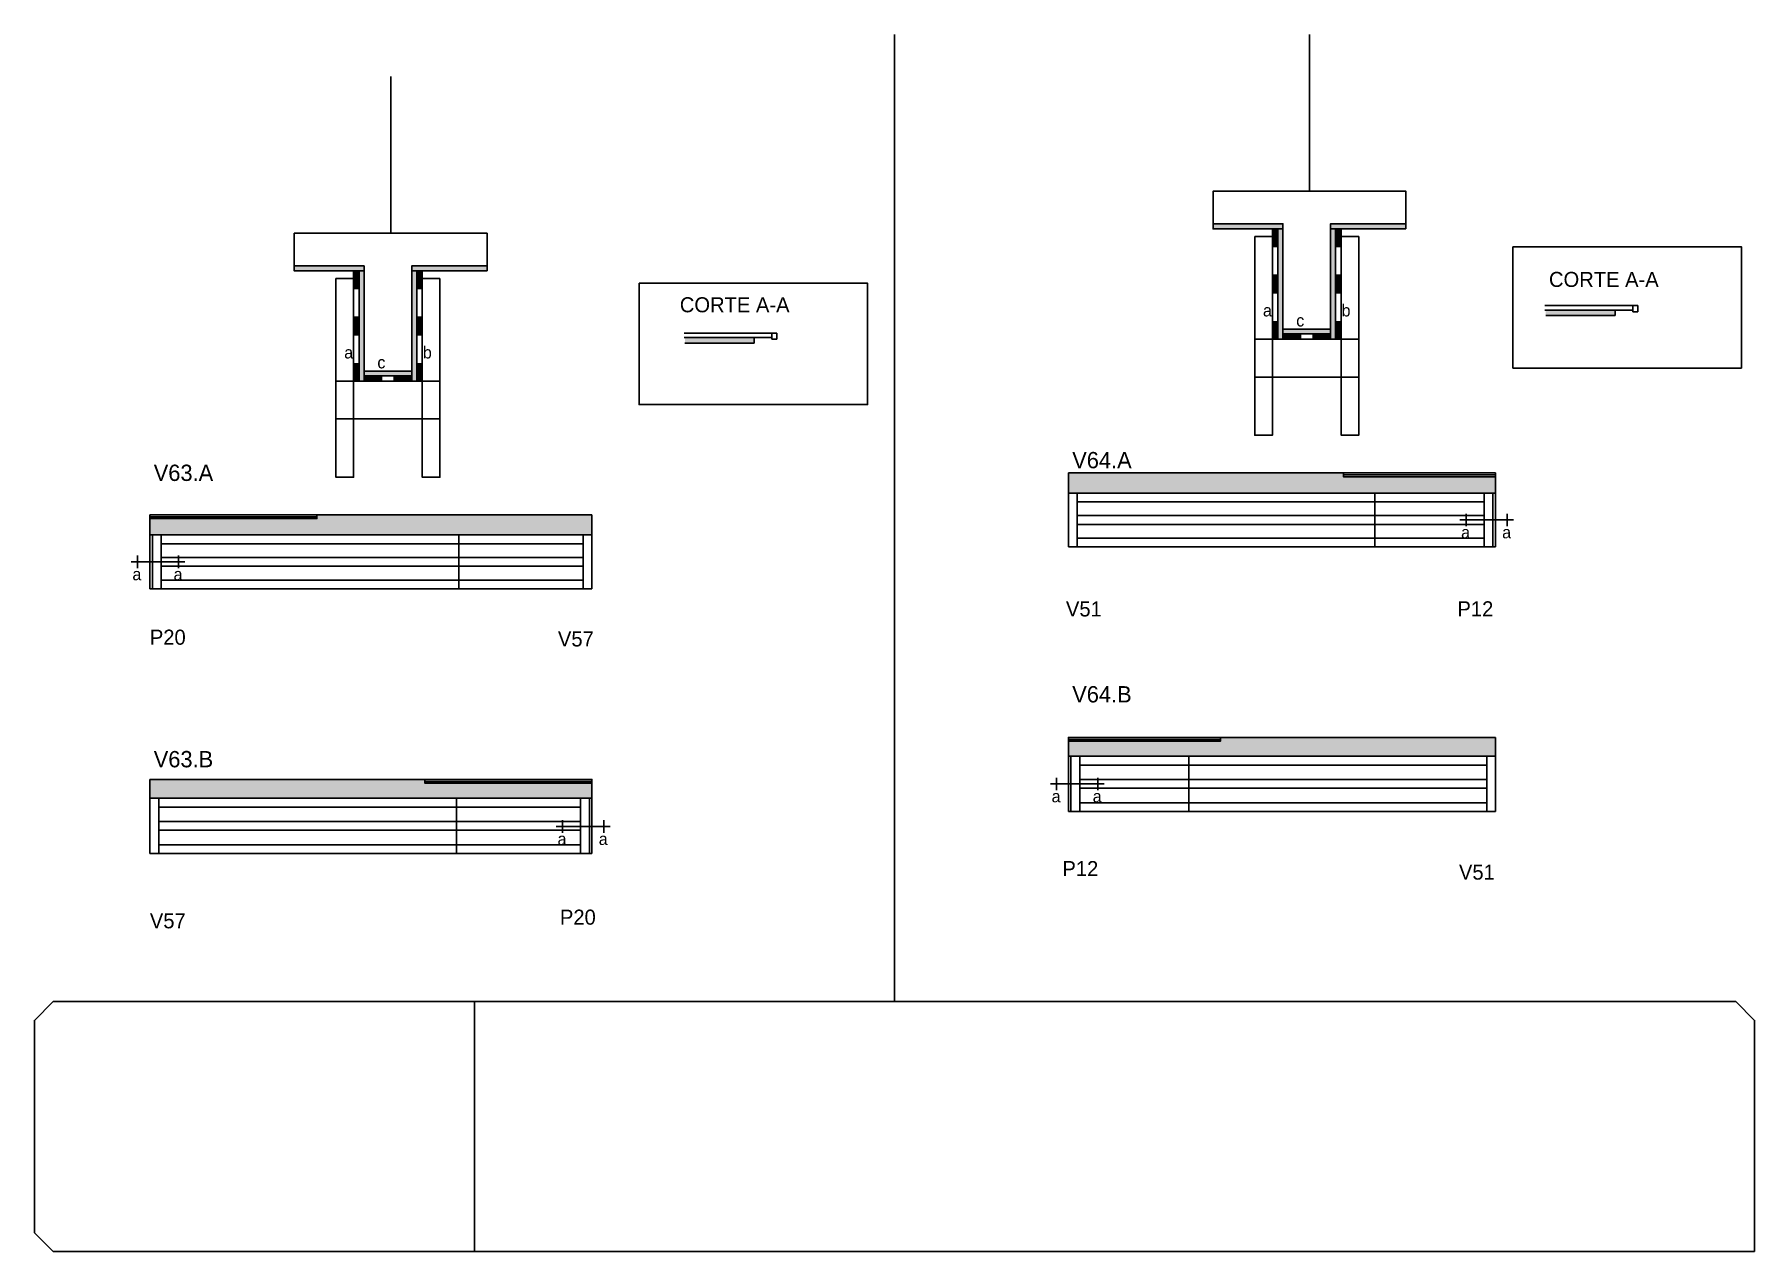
# Model space of a CAD drawing. Header units: metres. Extents: x 5808 to 7178, y 5126 to 6096.
import ezdxf

# ---------------------------------------------------------------- set-up
doc = ezdxf.new("R2010")
doc.units = ezdxf.units.M
for name, color, linetype in [('00 - FELIPE', 7, 'Continuous'), ('5', 7, 'Continuous'), ('CONCRETO', 7, 'Continuous'), ('COTA', 7, 'Continuous'), ('Cotas', 7, 'Continuous'), ('detalhes', 7, 'Continuous'), ('Hachura', 7, 'Continuous'), ('Madeira', 7, 'Continuous'), ('NOMENCLATURA', 7, 'Continuous'), ('Painéis', 7, 'Continuous'), ('SARR_2.2x7', 7, 'Continuous'), ('SARR_3.5x7', 7, 'Continuous'), ('SARR_EDITAR', 7, 'Continuous'), ('TEXTO PILAR', 7, 'Continuous'), ('Texto Seção', 7, 'Continuous')]:
    doc.layers.add(name, color=color, linetype=linetype)

msp = doc.modelspace()

# ---------------------------------------------------------------- hatches: boundary and pattern name
at = {"layer": 'COTA'}
h = msp.add_hatch(color=7, dxfattribs=at)
h.dxf.hatch_style = 1
h.paths.add_polyline_path([(6850.8, 5743.5), (6971.8, 5743.5), (6971.8, 5743.5), (6971.8, 5730.5), (6971.8, 5730.5), (6631.8, 5730.5), (6631.8, 5730.5), (6631.8, 5746.5), (6631.8, 5746.5), (6850.8, 5746.5), (6850.8, 5746.5), (6850.8, 5743.5)])
h = msp.add_hatch(color=7, dxfattribs=at)
h.dxf.hatch_style = 1
h.paths.add_polyline_path([(6033.3, 5710.1), (5900.3, 5710.1), (5900.3, 5710.1), (5900.3, 5697.1), (5900.3, 5697.1), (6252.3, 5697.1), (6252.3, 5697.1), (6252.3, 5713.1), (6252.3, 5713.1), (6033.3, 5713.1), (6033.3, 5713.1), (6033.3, 5710.1)])
h = msp.add_hatch(color=7, dxfattribs=at)
h.dxf.hatch_style = 1
h.paths.add_polyline_path([(6752.8, 5532.7), (6752.8, 5535.7), (6752.8, 5535.7), (6972.1, 5535.7), (6972.1, 5535.7), (6971.8, 5520.7), (6971.8, 5520.7), (6631.8, 5520.7), (6631.8, 5520.7), (6631.8, 5532.7), (6631.8, 5532.7), (6752.8, 5532.7)])
h = msp.add_hatch(color=7, dxfattribs=at)
h.dxf.hatch_style = 1
h.paths.add_polyline_path([(6119.3, 5499.2), (6119.3, 5502.2), (6119.3, 5502.2), (5900.1, 5502.2), (5900.1, 5502.2), (5900.3, 5487.2), (5900.3, 5487.2), (6252.3, 5487.2), (6252.3, 5487.2), (6252.3, 5499.2), (6252.3, 5499.2), (6119.3, 5499.2)])
at = {"layer": 'Hachura'}
h = msp.add_hatch(color=7, dxfattribs=at)
h.dxf.hatch_style = 1
h.paths.add_polyline_path([(6802.6, 5941), (6802.6, 5945), (6802.6, 5945), (6747, 5945), (6747, 5945), (6747, 5941), (6747, 5941), (6802.6, 5941)])
h = msp.add_hatch(color=7, dxfattribs=at)
h.dxf.hatch_style = 1
h.paths.add_polyline_path([(6794.2, 5927), (6798.6, 5927), (6798.6, 5927), (6798.6, 5941), (6798.6, 5941), (6794.2, 5941), (6794.2, 5941), (6794.2, 5927)])
h = msp.add_hatch(color=7, dxfattribs=at)
h.dxf.hatch_style = 1
h.paths.add_polyline_path([(6798.6, 5941), (6802.6, 5941), (6802.6, 5941), (6802.6, 5853), (6802.6, 5853), (6798.6, 5853), (6798.6, 5853), (6798.6, 5941)])
h = msp.add_hatch(color=7, dxfattribs=at)
h.dxf.hatch_style = 1
h.paths.add_polyline_path([(6900.6, 5941), (6900.6, 5945), (6900.6, 5945), (6840.6, 5945), (6840.6, 5945), (6840.6, 5941), (6840.6, 5941), (6900.6, 5941)])
h = msp.add_hatch(color=7, dxfattribs=at)
h.dxf.hatch_style = 1
h.paths.add_polyline_path([(6844.6, 5943), (6840.6, 5943), (6840.6, 5943), (6840.6, 5853), (6840.6, 5853), (6844.6, 5853), (6844.6, 5853), (6844.6, 5943)])
h = msp.add_hatch(color=7, dxfattribs=at)
h.dxf.hatch_style = 1
h.paths.add_polyline_path([(6849, 5927), (6844.6, 5927), (6844.6, 5927), (6844.6, 5941), (6844.6, 5941), (6849, 5941), (6849, 5941), (6849, 5927)])
h = msp.add_hatch(color=7, dxfattribs=at)
h.dxf.hatch_style = 1
h.paths.add_polyline_path([(6070.8, 5907.5), (6070.8, 5911.5), (6070.8, 5911.5), (6015.2, 5911.5), (6015.2, 5911.5), (6015.2, 5907.5), (6015.2, 5907.5), (6070.8, 5907.5)])
h = msp.add_hatch(color=7, dxfattribs=at)
h.dxf.hatch_style = 1
h.paths.add_polyline_path([(6062.4, 5893.5), (6066.8, 5893.5), (6066.8, 5893.5), (6066.8, 5907.5), (6066.8, 5907.5), (6062.4, 5907.5), (6062.4, 5907.5), (6062.4, 5893.5)])
h = msp.add_hatch(color=7, dxfattribs=at)
h.dxf.hatch_style = 1
h.paths.add_polyline_path([(6066.8, 5907.5), (6070.8, 5907.5), (6070.8, 5907.5), (6070.8, 5819.5), (6070.8, 5819.5), (6066.8, 5819.5), (6066.8, 5819.5), (6066.8, 5907.5)])
h = msp.add_hatch(color=7, dxfattribs=at)
h.dxf.hatch_style = 1
h.paths.add_polyline_path([(6168.8, 5907.5), (6168.8, 5911.5), (6168.8, 5911.5), (6108.8, 5911.5), (6108.8, 5911.5), (6108.8, 5907.5), (6108.8, 5907.5), (6168.8, 5907.5)])
h = msp.add_hatch(color=7, dxfattribs=at)
h.dxf.hatch_style = 1
h.paths.add_polyline_path([(6112.8, 5909.5), (6108.8, 5909.5), (6108.8, 5909.5), (6108.8, 5819.5), (6108.8, 5819.5), (6112.8, 5819.5), (6112.8, 5819.5), (6112.8, 5909.5)])
h = msp.add_hatch(color=7, dxfattribs=at)
h.dxf.hatch_style = 1
h.paths.add_polyline_path([(6117.2, 5893.5), (6112.8, 5893.5), (6112.8, 5893.5), (6112.8, 5907.5), (6112.8, 5907.5), (6117.2, 5907.5), (6117.2, 5907.5), (6117.2, 5893.5)])
h = msp.add_hatch(color=7, dxfattribs=at)
h.dxf.hatch_style = 1
h.paths.add_polyline_path([(6794.2, 5890), (6798.6, 5890), (6798.6, 5890), (6798.6, 5904), (6798.6, 5904), (6794.2, 5904), (6794.2, 5904), (6794.2, 5890)])
h = msp.add_hatch(color=7, dxfattribs=at)
h.dxf.hatch_style = 1
h.paths.add_polyline_path([(6849, 5890), (6844.6, 5890), (6844.6, 5890), (6844.6, 5904), (6844.6, 5904), (6849, 5904), (6849, 5904), (6849, 5890)])
h = msp.add_hatch(color=7, dxfattribs=at)
h.dxf.hatch_style = 1
h.paths.add_polyline_path([(6062.4, 5856.5), (6066.8, 5856.5), (6066.8, 5856.5), (6066.8, 5870.5), (6066.8, 5870.5), (6062.4, 5870.5), (6062.4, 5870.5), (6062.4, 5856.5)])
h = msp.add_hatch(color=7, dxfattribs=at)
h.dxf.hatch_style = 1
h.paths.add_polyline_path([(6117.2, 5856.5), (6112.8, 5856.5), (6112.8, 5856.5), (6112.8, 5870.5), (6112.8, 5870.5), (6117.2, 5870.5), (6117.2, 5870.5), (6117.2, 5856.5)])
h = msp.add_hatch(color=7, dxfattribs=at)
h.dxf.hatch_style = 1
h.paths.add_polyline_path([(6794.2, 5853), (6798.6, 5853), (6798.6, 5853), (6798.6, 5867), (6798.6, 5867), (6794.2, 5867), (6794.2, 5867), (6794.2, 5853)])
h = msp.add_hatch(color=7, dxfattribs=at)
h.dxf.hatch_style = 1
h.paths.add_polyline_path([(6849, 5853), (6844.6, 5853), (6844.6, 5853), (6844.6, 5867), (6844.6, 5867), (6849, 5867), (6849, 5867), (6849, 5853)])
h = msp.add_hatch(color=7, dxfattribs=at)
h.dxf.hatch_style = 1
h.paths.add_polyline_path([(7067.2, 5871.9), (7067.2, 5874.9), (7067.2, 5874.9), (7067.2, 5876.3), (7067.2, 5876.3), (7011.9, 5876.3), (7011.9, 5876.3), (7011.9, 5871.9), (7011.9, 5871.9), (7067.2, 5871.9)])
h = msp.add_hatch(color=7, dxfattribs=at)
h.dxf.hatch_style = 1
h.paths.add_polyline_path([(6381.6, 5850), (6381.6, 5853), (6381.6, 5853), (6381.6, 5854.4), (6381.6, 5854.4), (6326.3, 5854.4), (6326.3, 5854.4), (6326.3, 5850), (6326.3, 5850), (6381.6, 5850)])
h = msp.add_hatch(color=7, dxfattribs=at)
h.dxf.hatch_style = 1
h.paths.add_polyline_path([(6840.6, 5857.4), (6840.6, 5861), (6840.6, 5861), (6802.6, 5861), (6802.6, 5861), (6802.6, 5857.4), (6802.6, 5857.4), (6840.6, 5857.4)])
h = msp.add_hatch(color=7, dxfattribs=at)
h.dxf.hatch_style = 1
h.paths.add_polyline_path([(6802.6, 5853), (6802.6, 5857.4), (6802.6, 5857.4), (6816.6, 5857.4), (6816.6, 5857.4), (6816.6, 5853), (6816.6, 5853), (6802.6, 5853)])
h = msp.add_hatch(color=7, dxfattribs=at)
h.dxf.hatch_style = 1
h.paths.add_polyline_path([(6840.6, 5853), (6840.6, 5857.4), (6840.6, 5857.4), (6826.6, 5857.4), (6826.6, 5857.4), (6826.6, 5853), (6826.6, 5853), (6840.6, 5853)])
h = msp.add_hatch(color=7, dxfattribs=at)
h.dxf.hatch_style = 1
h.paths.add_polyline_path([(6062.4, 5819.5), (6066.8, 5819.5), (6066.8, 5819.5), (6066.8, 5833.5), (6066.8, 5833.5), (6062.4, 5833.5), (6062.4, 5833.5), (6062.4, 5819.5)])
h = msp.add_hatch(color=7, dxfattribs=at)
h.dxf.hatch_style = 1
h.paths.add_polyline_path([(6108.8, 5823.9), (6108.8, 5827.5), (6108.8, 5827.5), (6070.8, 5827.5), (6070.8, 5827.5), (6070.8, 5823.9), (6070.8, 5823.9), (6108.8, 5823.9)])
h = msp.add_hatch(color=7, dxfattribs=at)
h.dxf.hatch_style = 1
h.paths.add_polyline_path([(6070.8, 5819.5), (6070.8, 5823.9), (6070.8, 5823.9), (6084.8, 5823.9), (6084.8, 5823.9), (6084.8, 5819.5), (6084.8, 5819.5), (6070.8, 5819.5)])
h = msp.add_hatch(color=7, dxfattribs=at)
h.dxf.hatch_style = 1
h.paths.add_polyline_path([(6108.8, 5819.5), (6108.8, 5823.9), (6108.8, 5823.9), (6094.8, 5823.9), (6094.8, 5823.9), (6094.8, 5819.5), (6094.8, 5819.5), (6108.8, 5819.5)])
h = msp.add_hatch(color=7, dxfattribs=at)
h.dxf.hatch_style = 1
h.paths.add_polyline_path([(6117.2, 5819.5), (6112.8, 5819.5), (6112.8, 5819.5), (6112.8, 5833.5), (6112.8, 5833.5), (6117.2, 5833.5), (6117.2, 5833.5), (6117.2, 5819.5)])

# ---------------------------------------------------------------- linework, layer by layer
at = {"color": 7, "lineweight": 25}
msp.add_line((6158.8, 5126), (6158.8, 5325.2), dxfattribs=at)
msp.add_lwpolyline([(7178.3, 5126), (7178.3, 5310.2), (7163.3, 5325.2), (5823.3, 5325.2), (5808.3, 5310.2), (5808.3, 5141), (5823.3, 5126), (7178.3, 5126)], dxfattribs=at)
at = {"layer": '00 - FELIPE', "color": 7, "lineweight": 25}
for p, q in [((7067.2, 5876.2), (7067.2, 5871.9)), ((6381.6, 5854.4), (6381.6, 5850))]:
    msp.add_line(p, q, dxfattribs=at)
at = {"layer": 'CONCRETO', "color": 7, "lineweight": 25}
for points in [[(6747, 5945), (6747, 5971), (6900.6, 5971), (6900.6, 5945), (6840.6, 5945), (6840.6, 5861), (6802.6, 5861), (6802.6, 5945)], [(6015.2, 5911.5), (6015.2, 5937.5), (6168.8, 5937.5), (6168.8, 5911.5), (6108.8, 5911.5), (6108.8, 5827.5), (6070.8, 5827.5), (6070.8, 5911.5)]]:
    msp.add_lwpolyline(points, close=True, dxfattribs=at)
at = {"layer": 'COTA', "color": 7, "lineweight": 25}
for p, q in [((6493.3, 6096), (6493.3, 5325.2)), ((6631.8, 5746.5), (6631.8, 5730.5)), ((6631.8, 5746.5), (6850.8, 5746.5)), ((6971.8, 5730.5), (6971.8, 5743.5)), ((6252.3, 5713.1), (6033.3, 5713.1)), ((6252.3, 5713.1), (6252.3, 5697.1)), ((5900.3, 5697.1), (5900.3, 5710.1)), ((6752.8, 5535.7), (6971.8, 5535.7)), ((6971.8, 5520.7), (6971.8, 5535.7)), ((6631.8, 5532.7), (6631.8, 5520.7)), ((5900.3, 5487.2), (5900.3, 5502.2)), ((6119.3, 5502.2), (5900.3, 5502.2)), ((6252.3, 5499.2), (6252.3, 5487.2))]:
    msp.add_line(p, q, dxfattribs=at)
at = {"layer": 'Cotas', "color": 7, "lineweight": 25}
for points in [[(6985.8, 5926.7), (7167.8, 5926.7), (7167.8, 5830.1), (6985.8, 5830.1)], [(6289.9, 5897.6), (6471.8, 5897.6), (6471.8, 5801), (6289.9, 5801)]]:
    msp.add_lwpolyline(points, close=True, dxfattribs=at)
at = {"layer": 'Defpoints', "color": 7, "lineweight": 25}
for p, q in [((6823.8, 5971), (6823.8, 6096)), ((6092, 5937.5), (6092, 6062.5))]:
    msp.add_line(p, q, dxfattribs=at)
at = {"layer": 'Madeira', "color": 7, "lineweight": 25}
for p, q in [((7067.2, 5871.9), (7011.9, 5871.9)), ((6381.6, 5850), (6326.3, 5850))]:
    msp.add_line(p, q, dxfattribs=at)
for points in [[(6794.2, 5927), (6798.6, 5927), (6798.6, 5941), (6794.2, 5941)], [(6849, 5927), (6844.6, 5927), (6844.6, 5941), (6849, 5941)], [(6062.4, 5893.5), (6066.8, 5893.5), (6066.8, 5907.5), (6062.4, 5907.5)], [(6117.2, 5893.5), (6112.8, 5893.5), (6112.8, 5907.5), (6117.2, 5907.5)], [(6794.2, 5890), (6798.6, 5890), (6798.6, 5904), (6794.2, 5904)], [(6849, 5890), (6844.6, 5890), (6844.6, 5904), (6849, 5904)], [(6062.4, 5856.5), (6066.8, 5856.5), (6066.8, 5870.5), (6062.4, 5870.5)], [(6117.2, 5856.5), (6112.8, 5856.5), (6112.8, 5870.5), (6117.2, 5870.5)], [(6794.2, 5853), (6798.6, 5853), (6798.6, 5867), (6794.2, 5867)], [(6849, 5853), (6844.6, 5853), (6844.6, 5867), (6849, 5867)], [(6802.6, 5853), (6802.6, 5857.4), (6816.6, 5857.4), (6816.6, 5853)], [(6840.6, 5853), (6840.6, 5857.4), (6826.6, 5857.4), (6826.6, 5853)], [(6062.4, 5819.5), (6066.8, 5819.5), (6066.8, 5833.5), (6062.4, 5833.5)], [(6070.8, 5819.5), (6070.8, 5823.9), (6084.8, 5823.9), (6084.8, 5819.5)], [(6108.8, 5819.5), (6108.8, 5823.9), (6094.8, 5823.9), (6094.8, 5819.5)], [(6117.2, 5819.5), (6112.8, 5819.5), (6112.8, 5833.5), (6117.2, 5833.5)]]:
    msp.add_lwpolyline(points, close=True, dxfattribs=at)
at = {"layer": 'NOMENCLATURA', "color": 7, "lineweight": 25}
for p, q in [((6948.5, 5714), (6948.5, 5704)), ((6981.2, 5714), (6981.2, 5704)), ((6943.5, 5709), (6986.2, 5709)), ((5885.3, 5675.7), (5928.1, 5675.7)), ((5890.3, 5680.7), (5890.3, 5670.7)), ((5923.1, 5680.7), (5923.1, 5670.7)), ((6617.4, 5498.7), (6660.2, 5498.7)), ((6622.4, 5503.6), (6622.4, 5493.7)), ((6655.1, 5503.6), (6655.1, 5493.7)), ((6228.9, 5469.7), (6228.9, 5459.7)), ((6261.7, 5469.7), (6261.7, 5459.7)), ((6223.9, 5464.7), (6266.7, 5464.7))]:
    msp.add_line(p, q, dxfattribs=at)
at = {"layer": 'Painéis', "color": 7, "lineweight": 25}
for p, q in [((7085.2, 5879.9), (7011.3, 5879.9)), ((7081.2, 5879.9), (7081.2, 5874.9)), ((7085.2, 5879.9), (7085.2, 5874.9)), ((7081.2, 5876.3), (7011.3, 5876.3)), ((7085.2, 5874.9), (7081.2, 5874.9)), ((6399.6, 5858), (6325.7, 5858)), ((6395.6, 5854.4), (6325.8, 5854.4)), ((6395.6, 5858), (6395.6, 5853)), ((6399.6, 5853), (6395.6, 5853)), ((6399.6, 5858), (6399.6, 5853)), ((6971.8, 5730.5), (6631.8, 5730.5)), ((6631.8, 5687.5), (6631.8, 5730.5)), ((6875.8, 5687.5), (6875.8, 5730.5)), ((6969.8, 5687.5), (6969.8, 5730.5)), ((6971.8, 5687.5), (6971.8, 5730.5)), ((5900.3, 5697.1), (6252.3, 5697.1)), ((5900.3, 5654.1), (5900.3, 5697.1)), ((5902.3, 5654.1), (5902.3, 5697.1)), ((6146.3, 5654.1), (6146.3, 5697.1)), ((6252.3, 5654.1), (6252.3, 5697.1)), ((6971.8, 5687.5), (6631.8, 5687.5)), ((5900.3, 5654.1), (6252.3, 5654.1)), ((6971.8, 5520.7), (6631.8, 5520.7)), ((6631.8, 5476.7), (6631.8, 5520.7)), ((6633.8, 5476.7), (6633.8, 5520.7)), ((6727.8, 5476.7), (6727.8, 5520.7)), ((6971.8, 5476.7), (6971.8, 5520.7)), ((5900.3, 5487.2), (6252.3, 5487.2)), ((5900.3, 5443.2), (5900.3, 5487.2)), ((6144.3, 5443.2), (6144.3, 5487.2)), ((6250.3, 5443.2), (6250.3, 5487.2)), ((6252.3, 5443.2), (6252.3, 5487.2)), ((6971.8, 5476.7), (6631.8, 5476.7)), ((5900.3, 5443.2), (6252.3, 5443.2))]:
    msp.add_line(p, q, dxfattribs=at)
for points in [[(6802.6, 5941), (6802.6, 5945), (6747, 5945), (6747, 5941)], [(6798.6, 5941), (6802.6, 5941), (6802.6, 5853), (6798.6, 5853)], [(6900.6, 5941), (6900.6, 5945), (6840.6, 5945), (6840.6, 5941)], [(6844.6, 5941), (6840.6, 5941), (6840.6, 5853), (6844.6, 5853)], [(6070.8, 5907.5), (6070.8, 5911.5), (6015.2, 5911.5), (6015.2, 5907.5)], [(6066.8, 5907.5), (6070.8, 5907.5), (6070.8, 5819.5), (6066.8, 5819.5)], [(6168.8, 5907.5), (6168.8, 5911.5), (6108.8, 5911.5), (6108.8, 5907.5)], [(6112.8, 5907.5), (6108.8, 5907.5), (6108.8, 5819.5), (6112.8, 5819.5)], [(6840.6, 5857.4), (6840.6, 5861), (6802.6, 5861), (6802.6, 5857.4)], [(6108.8, 5823.9), (6108.8, 5827.5), (6070.8, 5827.5), (6070.8, 5823.9)], [(6971.8, 5746.5), (6850.8, 5746.5), (6850.8, 5743.5), (6971.8, 5743.5)], [(5900.3, 5713.1), (6033.3, 5713.1), (6033.3, 5710.1), (5900.3, 5710.1)], [(6752.8, 5535.7), (6631.8, 5535.7), (6631.8, 5532.7), (6752.8, 5532.7)], [(6119.3, 5502.2), (6252.3, 5502.2), (6252.3, 5499.2), (6119.3, 5499.2)]]:
    msp.add_lwpolyline(points, close=True, dxfattribs=at)
at = {"layer": 'SARR_2.2x7', "color": 7, "lineweight": 25}
for p, q in [((6638.8, 5687.5), (6638.8, 5730.5)), ((6962.9, 5687.5), (6962.9, 5730.5)), ((6875.8, 5723.5), (6638.8, 5723.5)), ((6962.9, 5723.5), (6875.8, 5723.5)), ((6638.8, 5712.5), (6875.8, 5712.5)), ((6638.8, 5705.5), (6875.8, 5705.5)), ((6875.8, 5712.5), (6962.9, 5712.5)), ((6875.8, 5705.5), (6962.9, 5705.5)), ((5909.3, 5654.1), (5909.3, 5697.1)), ((5909.3, 5690.1), (6146.3, 5690.1)), ((6146.3, 5690.1), (6245.3, 5690.1)), ((6245.3, 5654.1), (6245.3, 5697.1)), ((6875.8, 5694.5), (6638.8, 5694.5)), ((6962.9, 5694.5), (6875.8, 5694.5)), ((5909.3, 5679.1), (6146.3, 5679.1)), ((5909.3, 5672.1), (6146.3, 5672.1)), ((6146.3, 5679.1), (6245.3, 5679.1)), ((6146.3, 5672.1), (6245.3, 5672.1)), ((5909.3, 5661.1), (6146.3, 5661.1)), ((6146.3, 5661.1), (6245.3, 5661.1)), ((6640.8, 5476.7), (6640.8, 5520.7)), ((6727.8, 5513.7), (6640.8, 5513.7)), ((6964.9, 5513.7), (6727.8, 5513.7)), ((6964.9, 5476.7), (6964.9, 5520.7)), ((6640.8, 5502.2), (6727.8, 5502.2)), ((6640.8, 5495.2), (6727.8, 5495.2)), ((6727.8, 5502.2), (6964.9, 5502.2)), ((6727.8, 5495.2), (6964.9, 5495.2)), ((5907.3, 5443.2), (5907.3, 5487.2)), ((5907.3, 5480.2), (6144.3, 5480.2)), ((6144.3, 5480.2), (6243.3, 5480.2)), ((6243.3, 5443.2), (6243.3, 5487.2)), ((6727.8, 5483.7), (6640.8, 5483.7)), ((6964.9, 5483.7), (6727.8, 5483.7)), ((5907.3, 5468.7), (6144.3, 5468.7)), ((6144.3, 5468.7), (6243.3, 5468.7)), ((5907.3, 5461.7), (6144.3, 5461.7)), ((6144.3, 5461.7), (6243.3, 5461.7)), ((5907.3, 5450.2), (6144.3, 5450.2)), ((6144.3, 5450.2), (6243.3, 5450.2))]:
    msp.add_line(p, q, dxfattribs=at)
at = {"layer": 'SARR_3.5x7', "color": 7, "lineweight": 25}
for points in [[(6780.2, 5935), (6794.2, 5935), (6794.2, 5776.5), (6780.2, 5776.5)], [(6863, 5935), (6849, 5935), (6849, 5776.5), (6863, 5776.5)], [(6048.4, 5901.5), (6062.4, 5901.5), (6062.4, 5743.1), (6048.4, 5743.1)], [(6131.2, 5901.5), (6117.2, 5901.5), (6117.2, 5743.1), (6131.2, 5743.1)], [(6780.2, 5853), (6863, 5853), (6863, 5822.9), (6780.2, 5822.9)], [(6048.4, 5819.5), (6131.2, 5819.5), (6131.2, 5789.5), (6048.4, 5789.5)]]:
    msp.add_lwpolyline(points, close=True, dxfattribs=at)
at = {"layer": 'SARR_EDITAR', "color": 7, "lineweight": 25}
for p, q in [((6850.8, 5745), (6971.8, 5745)), ((6033.3, 5711.6), (5900.3, 5711.6)), ((6631.8, 5534.2), (6752.8, 5534.2)), ((6252.3, 5500.7), (6119.3, 5500.7))]:
    msp.add_line(p, q, dxfattribs=at)

# ---------------------------------------------------------------- texts
at = {"layer": '5', "color": 7, "lineweight": 25}
for s, p in [('V51', (6629.8, 5632.1)), ('P12', (6941.6, 5632.2)), ('P20', (5900.2, 5609.6)), ('V57', (6225.2, 5608.2)), ('P12', (6627, 5425.2)), ('V51', (6942.8, 5422.4)), ('P20', (6226.8, 5386.5)), ('V57', (5900.2, 5383.6))]:
    msp.add_text(s, height=12, dxfattribs=at).set_placement(p)
at = {"layer": 'detalhes', "color": 7, "lineweight": 25}
for s, p in [('a', (6786.7, 5871.2)), ('b', (6849.3, 5871.2)), ('c', (6813.2, 5863.2)), ('a', (6055, 5837.7)), ('c', (6081.4, 5829.8)), ('b', (6117.6, 5837.7)), ('a', (6944.5, 5694.4)), ('a', (6977.2, 5694.4)), ('a', (5886.3, 5661)), ('a', (5919.1, 5661)), ('a', (6618.4, 5484)), ('a', (6651.1, 5484)), ('a', (6224.9, 5450)), ('a', (6257.7, 5450))]:
    msp.add_text(s, height=9.6, dxfattribs=at).set_placement(p)
at = {"layer": 'TEXTO PILAR', "color": 7, "lineweight": 25}
for p in [(7014.5, 5894.7), (6322.3, 5874.5)]:
    msp.add_text('CORTE A-A', height=12, dxfattribs=at).set_placement(p)
at = {"layer": 'Texto Seção', "color": 7, "lineweight": 25}
for s, p in [('V64.A', (6634.8, 5750.2)), ('V63.A', (5903.3, 5740.1)), ('V64.B', (6634.8, 5563.6)), ('V63.B', (5903.3, 5511.9))]:
    msp.add_text(s, height=13, dxfattribs=at).set_placement(p)

doc.saveas('drawing.dxf')
